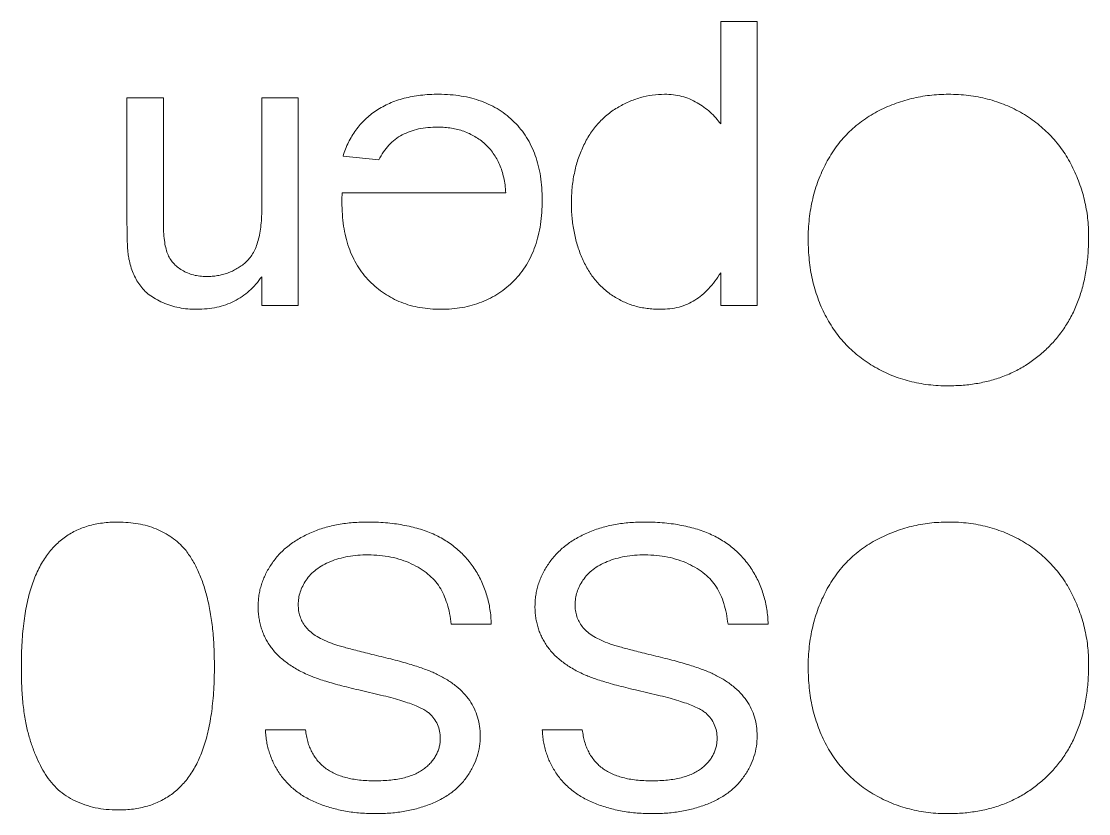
# Model space of a CAD drawing. Header units: inches. Extents: x -9 to 9, y -9.9 to 12.5.
# Drawn here: x 1.2006 to 1.6795, y 9.8938 to 10.249 of the extents above; entities that cross this region are included whole.
import ezdxf

# ---------------------------------------------------------------- set-up
doc = ezdxf.new("R2010")
doc.units = ezdxf.units.IN
doc.header["$MEASUREMENT"] = 0

msp = doc.modelspace()

# ---------------------------------------------------------------- linework, layer by layer
at = {"color": 7, "linetype": 'Continuous', "lineweight": 15}
for p, q in [((1.51443, 10.20301), (1.51443, 10.24903)), ((1.51443, 10.24903), (1.53078, 10.24903)), ((1.53078, 10.24903), (1.53078, 10.12154)), ((1.24802, 10.1577), (1.24802, 10.2147)), ((1.24802, 10.2147), (1.26436, 10.2147)), ((1.26436, 10.2147), (1.26436, 10.15908)), ((1.30849, 10.16475), (1.30849, 10.2147)), ((1.30849, 10.2147), (1.32484, 10.2147)), ((1.32484, 10.2147), (1.32484, 10.12154)), ((1.361, 10.18692), (1.34496, 10.18855)), ((1.34453, 10.17221), (1.418, 10.17221)), ((1.30849, 10.12154), (1.30849, 10.13454)), ((1.51443, 10.12154), (1.51443, 10.13633)), ((1.32484, 10.12154), (1.30849, 10.12154)), ((1.53078, 10.12154), (1.51443, 10.12154)), ((1.41146, 9.97875), (1.39349, 9.97875)), ((1.53568, 9.97875), (1.5177, 9.97875)), ((1.31013, 9.93135), (1.32811, 9.93135)), ((1.43435, 9.93135), (1.45233, 9.93135))]:
    msp.add_line(p, q, dxfattribs=at)
for points, knots in [([(1.34496, 10.18855), (1.34532, 10.18963), (1.34602, 10.19176), (1.34737, 10.19478), (1.3489, 10.19763), (1.35067, 10.2003), (1.35267, 10.20278), (1.35486, 10.20509), (1.35729, 10.2072), (1.35992, 10.20911), (1.36275, 10.21082), (1.36578, 10.21231), (1.36899, 10.21356), (1.3724, 10.21458), (1.376, 10.21537), (1.37979, 10.21592), (1.38376, 10.2163), (1.38648, 10.21633), (1.38787, 10.21634)], [0, 0, 0, 0, 0.061746, 0.121405, 0.179781, 0.237523, 0.29511, 0.352702, 0.410413, 0.46936, 0.529344, 0.590175, 0.652291, 0.716546, 0.783338, 0.852563, 0.924565, 1, 1, 1, 1]), ([(1.38787, 10.21634), (1.38961, 10.2163), (1.393, 10.21622), (1.39795, 10.21562), (1.40263, 10.21467), (1.40704, 10.21331), (1.41117, 10.21154), (1.41502, 10.20939), (1.41859, 10.20685), (1.42187, 10.20393), (1.42482, 10.20066), (1.42737, 10.19704), (1.42954, 10.19312), (1.4313, 10.18888), (1.43268, 10.18433), (1.43363, 10.17946), (1.43423, 10.17429), (1.43431, 10.17074), (1.43435, 10.16891)], [0, 0, 0, 0, 0.069269, 0.135217, 0.198632, 0.259375, 0.318807, 0.377138, 0.435039, 0.493196, 0.55158, 0.610231, 0.669155, 0.729837, 0.792949, 0.85836, 0.92734, 1, 1, 1, 1]), ([(1.44742, 10.16743), (1.44743, 10.1686), (1.44746, 10.1709), (1.44773, 10.17431), (1.44812, 10.17763), (1.44873, 10.18087), (1.44945, 10.18401), (1.45035, 10.18708), (1.45143, 10.19004), (1.45267, 10.19292), (1.45407, 10.19567), (1.4556, 10.19827), (1.45732, 10.20069), (1.45916, 10.20295), (1.46116, 10.20505), (1.46331, 10.20699), (1.46559, 10.20877), (1.46884, 10.21084), (1.47305, 10.21302), (1.47832, 10.21495), (1.48373, 10.21611), (1.48739, 10.21626), (1.48923, 10.21634)], [0, 0, 0, 0, 0.0485688, 0.0958412, 0.142265, 0.1876612, 0.2327967, 0.2767605, 0.3204864, 0.3641405, 0.407097, 0.4487348, 0.4899373, 0.5302367, 0.5703486, 0.610498, 0.6504121, 0.6909166, 0.7706511, 0.8475652, 0.923612, 1, 1, 1, 1]), ([(1.48923, 10.21634), (1.49055, 10.2163), (1.49315, 10.21622), (1.49693, 10.21547), (1.50052, 10.21431), (1.50386, 10.21263), (1.50692, 10.2106), (1.50973, 10.20833), (1.51227, 10.20582), (1.51371, 10.20394), (1.51443, 10.20301)], [0, 0, 0, 0, 0.1338459, 0.2628486, 0.3890675, 0.5151362, 0.6389896, 0.7609687, 0.8804455, 1, 1, 1, 1]), ([(1.55366, 10.15117), (1.55368, 10.15275), (1.55373, 10.15588), (1.55412, 10.1605), (1.55477, 10.16499), (1.55562, 10.16937), (1.55679, 10.17361), (1.55815, 10.17774), (1.55983, 10.18172), (1.5617, 10.18557), (1.56382, 10.18924), (1.56614, 10.19271), (1.56871, 10.19593), (1.57147, 10.19893), (1.57444, 10.20169), (1.57762, 10.20424), (1.58103, 10.20653), (1.58461, 10.20859), (1.58835, 10.2104), (1.59217, 10.21198), (1.59606, 10.21334), (1.60003, 10.21444), (1.60407, 10.21528), (1.60818, 10.2159), (1.61236, 10.21626), (1.61517, 10.21631), (1.61659, 10.21634)], [0, 0, 0, 0, 0.046661, 0.092208, 0.136539, 0.180262, 0.223393, 0.265979, 0.30836, 0.350531, 0.392212, 0.43304, 0.47338, 0.513311, 0.553057, 0.592849, 0.633121, 0.6739, 0.714613, 0.755316, 0.795685, 0.836024, 0.876502, 0.917075, 0.958352, 1, 1, 1, 1]), ([(1.61659, 10.21634), (1.61812, 10.21632), (1.62114, 10.21628), (1.62561, 10.21584), (1.62995, 10.21519), (1.63418, 10.21425), (1.63828, 10.21301), (1.64226, 10.21154), (1.64612, 10.20979), (1.64982, 10.20778), (1.65337, 10.20554), (1.6567, 10.20308), (1.6598, 10.20041), (1.66269, 10.19756), (1.66535, 10.1945), (1.66782, 10.19128), (1.67003, 10.18783), (1.67202, 10.1842), (1.67377, 10.18046), (1.6753, 10.17665), (1.67662, 10.17279), (1.67765, 10.16885), (1.67852, 10.16488), (1.67909, 10.16085), (1.67943, 10.15676), (1.67948, 10.15403), (1.67951, 10.15265)], [0, 0, 0, 0, 0.045873, 0.090387, 0.134198, 0.177276, 0.219831, 0.26223, 0.304186, 0.346475, 0.388386, 0.429555, 0.470201, 0.510732, 0.550993, 0.591347, 0.632261, 0.673534, 0.714903, 0.755823, 0.796425, 0.837024, 0.877395, 0.91807, 0.958711, 1, 1, 1, 1]), ([(1.38756, 10.20163), (1.38605, 10.20158), (1.38313, 10.20149), (1.37891, 10.20087), (1.37505, 10.19976), (1.3715, 10.19824), (1.3683, 10.19619), (1.36547, 10.1936), (1.36298, 10.19049), (1.36167, 10.18813), (1.361, 10.18692)], [0, 0, 0, 0, 0.1406574, 0.2723195, 0.3961618, 0.5148621, 0.6308816, 0.748866, 0.8708301, 1, 1, 1, 1]), ([(1.418, 10.17221), (1.4179, 10.17336), (1.4177, 10.17561), (1.41711, 10.17888), (1.4163, 10.18194), (1.41526, 10.18479), (1.41395, 10.18742), (1.41243, 10.18986), (1.41067, 10.19209), (1.40866, 10.19407), (1.4065, 10.19587), (1.40416, 10.19739), (1.40172, 10.19872), (1.39914, 10.19978), (1.39643, 10.20061), (1.39359, 10.20119), (1.39062, 10.20155), (1.38859, 10.2016), (1.38756, 10.20163)], [0, 0, 0, 0, 0.073285, 0.143507, 0.210045, 0.273938, 0.335999, 0.395924, 0.455882, 0.515444, 0.574901, 0.633757, 0.691977, 0.75104, 0.810311, 0.871519, 0.934609, 1, 1, 1, 1]), ([(1.34445, 10.16802), (1.34446, 10.1686), (1.34448, 10.17), (1.34451, 10.17139), (1.34453, 10.17221)], [0, 0, 0, 0, 0.4146077, 1, 1, 1, 1]), ([(1.38881, 10.11991), (1.38722, 10.11995), (1.3841, 10.12002), (1.37952, 10.12063), (1.37516, 10.12158), (1.37103, 10.12297), (1.36713, 10.12477), (1.36346, 10.12695), (1.36001, 10.12953), (1.3568, 10.13248), (1.35389, 10.13579), (1.35133, 10.13944), (1.34923, 10.14344), (1.34743, 10.14773), (1.34611, 10.15236), (1.34513, 10.15729), (1.34458, 10.16255), (1.34449, 10.16616), (1.34445, 10.16802)], [0, 0, 0, 0, 0.064676, 0.126693, 0.186885, 0.245564, 0.303388, 0.360871, 0.418646, 0.477825, 0.537571, 0.597386, 0.65814, 0.720578, 0.785747, 0.853378, 0.924621, 1, 1, 1, 1]), ([(1.43435, 10.16891), (1.43431, 10.16702), (1.43423, 10.16335), (1.43364, 10.158), (1.43264, 10.15298), (1.43129, 10.14826), (1.42948, 10.14389), (1.42731, 10.13982), (1.42471, 10.1361), (1.42175, 10.13272), (1.41845, 10.12974), (1.41495, 10.12706), (1.41115, 10.12487), (1.40714, 10.12305), (1.40288, 10.12164), (1.3984, 10.12061), (1.39368, 10.12003), (1.39046, 10.11995), (1.38881, 10.11991)], [0, 0, 0, 0, 0.075059, 0.145767, 0.213291, 0.278084, 0.340203, 0.400824, 0.460531, 0.519906, 0.578978, 0.636892, 0.694436, 0.752656, 0.811423, 0.872078, 0.934732, 1, 1, 1, 1]), ([(1.48721, 10.11991), (1.48622, 10.11993), (1.48427, 10.11997), (1.48138, 10.12026), (1.47859, 10.12071), (1.47589, 10.12138), (1.47328, 10.12225), (1.47075, 10.12329), (1.46831, 10.12453), (1.46597, 10.12595), (1.46376, 10.12757), (1.46164, 10.1293), (1.4597, 10.13123), (1.45788, 10.1333), (1.45622, 10.13553), (1.45471, 10.13792), (1.45334, 10.14047), (1.45166, 10.14406), (1.44993, 10.14881), (1.4485, 10.1548), (1.44756, 10.16103), (1.44747, 10.16528), (1.44742, 10.16743)], [0, 0, 0, 0, 0.042537, 0.084144, 0.124631, 0.164274, 0.203676, 0.242946, 0.281953, 0.321424, 0.360789, 0.399829, 0.438959, 0.478434, 0.518233, 0.558596, 0.600245, 0.642709, 0.729313, 0.817221, 0.907194, 1, 1, 1, 1]), ([(1.28375, 10.13462), (1.28457, 10.13464), (1.28621, 10.13468), (1.28861, 10.13495), (1.29092, 10.13549), (1.29316, 10.13613), (1.2953, 10.13704), (1.29736, 10.13811), (1.29933, 10.1394), (1.30121, 10.14088), (1.30297, 10.14263), (1.30446, 10.14477), (1.30572, 10.14725), (1.30673, 10.15007), (1.30755, 10.15324), (1.30808, 10.15678), (1.30846, 10.16065), (1.30848, 10.16335), (1.30849, 10.16475)], [0, 0, 0, 0, 0.055577, 0.109757, 0.162536, 0.214518, 0.266613, 0.318338, 0.370897, 0.424272, 0.478921, 0.537218, 0.598921, 0.665389, 0.738701, 0.8187, 0.905514, 1, 1, 1, 1]), ([(1.24889, 10.14243), (1.24882, 10.14283), (1.24866, 10.14369), (1.24849, 10.14508), (1.24834, 10.14669), (1.24821, 10.1485), (1.24815, 10.15051), (1.24805, 10.15272), (1.24805, 10.15514), (1.24803, 10.15683), (1.24802, 10.1577)], [0, 0, 0, 0, 0.079499, 0.170296, 0.275822, 0.394506, 0.526332, 0.669822, 0.828242, 1, 1, 1, 1]), ([(1.26436, 10.15908), (1.26438, 10.1576), (1.26439, 10.15483), (1.26476, 10.15099), (1.26528, 10.14772), (1.2661, 10.14498), (1.26724, 10.14265), (1.26872, 10.14063), (1.27055, 10.13885), (1.27274, 10.13736), (1.27519, 10.13613), (1.27786, 10.13523), (1.28074, 10.13472), (1.28272, 10.13465), (1.28375, 10.13462)], [0, 0, 0, 0, 0.123561, 0.2305137, 0.322018, 0.399267, 0.4681634, 0.5367482, 0.6070352, 0.6804918, 0.7566898, 0.8345917, 0.9146632, 1, 1, 1, 1]), ([(1.67951, 10.15265), (1.67946, 10.15009), (1.67935, 10.14511), (1.67853, 10.13785), (1.67716, 10.13103), (1.67525, 10.12463), (1.67277, 10.11865), (1.66972, 10.1131), (1.66611, 10.10799), (1.66201, 10.10331), (1.65743, 10.09917), (1.65254, 10.09551), (1.64732, 10.09243), (1.64177, 10.08991), (1.6359, 10.08797), (1.6297, 10.08661), (1.6232, 10.08574), (1.61875, 10.08563), (1.61648, 10.08558)], [0, 0, 0, 0, 0.073828, 0.143868, 0.210619, 0.274572, 0.33664, 0.397289, 0.457126, 0.517068, 0.576606, 0.635137, 0.69313, 0.751462, 0.810799, 0.871537, 0.934528, 1, 1, 1, 1]), ([(1.61648, 10.08558), (1.61499, 10.08561), (1.61202, 10.08566), (1.60762, 10.08604), (1.60334, 10.08671), (1.59917, 10.08763), (1.59511, 10.0888), (1.59115, 10.09024), (1.58732, 10.09195), (1.58363, 10.09392), (1.58009, 10.0961), (1.57675, 10.09851), (1.57363, 10.10112), (1.57071, 10.10393), (1.56802, 10.10695), (1.56556, 10.11019), (1.56332, 10.11363), (1.5613, 10.11728), (1.55949, 10.12106), (1.55792, 10.12499), (1.55664, 10.12905), (1.55552, 10.13323), (1.55469, 10.13754), (1.55411, 10.14198), (1.55374, 10.14653), (1.55369, 10.14961), (1.55366, 10.15117)], [0, 0, 0, 0, 0.044046, 0.087236, 0.129516, 0.171274, 0.21268, 0.253672, 0.294769, 0.335839, 0.376728, 0.41686, 0.45664, 0.496269, 0.535782, 0.575409, 0.615721, 0.656371, 0.69766, 0.738864, 0.780635, 0.822805, 0.86588, 0.909539, 0.954204, 1, 1, 1, 1]), ([(1.27933, 10.11991), (1.27797, 10.11994), (1.27531, 10.12), (1.2714, 10.12058), (1.26766, 10.12152), (1.26413, 10.12284), (1.26091, 10.12447), (1.25803, 10.12628), (1.25564, 10.12843), (1.25366, 10.13079), (1.25208, 10.1334), (1.25071, 10.13618), (1.24963, 10.13922), (1.24914, 10.14134), (1.24889, 10.14243)], [0, 0, 0, 0, 0.097966, 0.192504, 0.285214, 0.376566, 0.464105, 0.545546, 0.622274, 0.695254, 0.767679, 0.842285, 0.919383, 1, 1, 1, 1]), ([(1.30849, 10.13454), (1.30764, 10.13338), (1.30595, 10.13108), (1.30297, 10.12809), (1.29971, 10.12556), (1.29619, 10.12347), (1.29236, 10.12188), (1.28826, 10.12074), (1.28388, 10.12003), (1.28087, 10.11995), (1.27933, 10.11991)], [0, 0, 0, 0, 0.1272317, 0.2508137, 0.3705456, 0.4899246, 0.6102845, 0.7349543, 0.864067, 1, 1, 1, 1]), ([(1.51443, 10.13633), (1.51357, 10.13502), (1.51191, 10.1325), (1.50909, 10.12914), (1.50611, 10.12629), (1.50293, 10.12394), (1.49947, 10.12212), (1.49568, 10.12082), (1.49155, 10.12004), (1.48869, 10.11995), (1.48721, 10.11991)], [0, 0, 0, 0, 0.140106, 0.270819, 0.392978, 0.509442, 0.62429, 0.743188, 0.867582, 1, 1, 1, 1]), ([(1.20062, 9.96), (1.20063, 9.96181), (1.20066, 9.96536), (1.20091, 9.97053), (1.20124, 9.97546), (1.20179, 9.98013), (1.20243, 9.98455), (1.20329, 9.98872), (1.20424, 9.99263), (1.20537, 9.99629), (1.20665, 9.99971), (1.20809, 10.0029), (1.20962, 10.00591), (1.21138, 10.00864), (1.21324, 10.01119), (1.21526, 10.01352), (1.21744, 10.01562), (1.21978, 10.0175), (1.22225, 10.01916), (1.22488, 10.02061), (1.22767, 10.02179), (1.23062, 10.0228), (1.23373, 10.02356), (1.23699, 10.02412), (1.24041, 10.02446), (1.24274, 10.02449), (1.24393, 10.02451)], [0, 0, 0, 0, 0.061585, 0.12033, 0.175984, 0.229237, 0.279813, 0.327893, 0.373469, 0.416723, 0.457801, 0.497399, 0.535545, 0.572197, 0.607758, 0.642596, 0.676741, 0.710468, 0.744225, 0.777865, 0.812182, 0.847288, 0.883328, 0.920876, 0.959509, 1, 1, 1, 1]), ([(1.24393, 10.02451), (1.24549, 10.02447), (1.24854, 10.02438), (1.25298, 10.02383), (1.25715, 10.02285), (1.26108, 10.02153), (1.26475, 10.01978), (1.26815, 10.01765), (1.27133, 10.01516), (1.27318, 10.01321), (1.27412, 10.01223)], [0, 0, 0, 0, 0.139151, 0.271631, 0.398776, 0.520815, 0.641104, 0.760199, 0.878601, 1, 1, 1, 1]), ([(1.30686, 9.98669), (1.30688, 9.98752), (1.30692, 9.98919), (1.30722, 9.99166), (1.30766, 9.9941), (1.30835, 9.99649), (1.30918, 9.99886), (1.3102, 10.0012), (1.31145, 10.00347), (1.31284, 10.00572), (1.31442, 10.00788), (1.31616, 10.00993), (1.31808, 10.01185), (1.32017, 10.01364), (1.3224, 10.01533), (1.32483, 10.01686), (1.3274, 10.01829), (1.33107, 10.02003), (1.33593, 10.02186), (1.34213, 10.02336), (1.34866, 10.02436), (1.35314, 10.02446), (1.35543, 10.02451)], [0, 0, 0, 0, 0.036496, 0.07282, 0.108798, 0.144729, 0.181448, 0.218435, 0.256061, 0.294675, 0.333822, 0.37289, 0.412357, 0.452192, 0.493122, 0.534617, 0.577588, 0.621694, 0.711886, 0.804298, 0.899807, 1, 1, 1, 1]), ([(1.35543, 10.02451), (1.35689, 10.0245), (1.35974, 10.02448), (1.36394, 10.0242), (1.36795, 10.02381), (1.37179, 10.02323), (1.37544, 10.02246), (1.37892, 10.02154), (1.38221, 10.02047), (1.38533, 10.01922), (1.38827, 10.01779), (1.39104, 10.0162), (1.39366, 10.01443), (1.39611, 10.01248), (1.39842, 10.0104), (1.40053, 10.0081), (1.40252, 10.00568), (1.40429, 10.00307), (1.4059, 10.00035), (1.40731, 9.99753), (1.40852, 9.99461), (1.40949, 9.9916), (1.41034, 9.98852), (1.4109, 9.98534), (1.41134, 9.98208), (1.41142, 9.97986), (1.41146, 9.97875)], [0, 0, 0, 0, 0.053603, 0.1051, 0.154562, 0.202125, 0.24792, 0.292013, 0.334236, 0.375442, 0.415532, 0.454563, 0.49316, 0.531535, 0.569696, 0.607838, 0.646165, 0.684939, 0.723856, 0.762402, 0.801049, 0.840001, 0.878926, 0.918453, 0.958883, 1, 1, 1, 1]), ([(1.43108, 9.98669), (1.4311, 9.98752), (1.43114, 9.98919), (1.43143, 9.99166), (1.43188, 9.9941), (1.43257, 9.99649), (1.4334, 9.99886), (1.43442, 10.0012), (1.43567, 10.00347), (1.43706, 10.00572), (1.43864, 10.00788), (1.44038, 10.00993), (1.4423, 10.01185), (1.44438, 10.01364), (1.44662, 10.01533), (1.44905, 10.01686), (1.45162, 10.01829), (1.45528, 10.02003), (1.46015, 10.02186), (1.46635, 10.02336), (1.47288, 10.02436), (1.47736, 10.02446), (1.47965, 10.02451)], [0, 0, 0, 0, 0.036496, 0.07282, 0.108798, 0.144729, 0.181448, 0.218435, 0.256061, 0.294675, 0.333822, 0.37289, 0.412357, 0.452192, 0.493122, 0.534617, 0.577588, 0.621694, 0.711886, 0.804298, 0.899807, 1, 1, 1, 1]), ([(1.47965, 10.02451), (1.48111, 10.0245), (1.48396, 10.02448), (1.48815, 10.0242), (1.49217, 10.02381), (1.49601, 10.02323), (1.49966, 10.02246), (1.50313, 10.02154), (1.50643, 10.02047), (1.50955, 10.01922), (1.51248, 10.01779), (1.51526, 10.0162), (1.51788, 10.01443), (1.52032, 10.01248), (1.52264, 10.0104), (1.52475, 10.0081), (1.52674, 10.00568), (1.52851, 10.00307), (1.53012, 10.00035), (1.53153, 9.99753), (1.53274, 9.99461), (1.53371, 9.9916), (1.53456, 9.98852), (1.53512, 9.98534), (1.53556, 9.98208), (1.53564, 9.97986), (1.53568, 9.97875)], [0, 0, 0, 0, 0.053603, 0.1051, 0.154562, 0.202125, 0.24792, 0.292013, 0.334236, 0.375442, 0.415532, 0.454563, 0.49316, 0.531535, 0.569696, 0.607838, 0.646165, 0.684939, 0.723856, 0.762402, 0.801049, 0.840001, 0.878926, 0.918453, 0.958883, 1, 1, 1, 1]), ([(1.55366, 9.95934), (1.55368, 9.96092), (1.55373, 9.96405), (1.55412, 9.96867), (1.55477, 9.97316), (1.55562, 9.97754), (1.55679, 9.98178), (1.55815, 9.98591), (1.55983, 9.98989), (1.5617, 9.99374), (1.56382, 9.99741), (1.56614, 10.00088), (1.56871, 10.0041), (1.57147, 10.0071), (1.57444, 10.00986), (1.57762, 10.01241), (1.58103, 10.0147), (1.58461, 10.01676), (1.58835, 10.01857), (1.59217, 10.02015), (1.59606, 10.02151), (1.60003, 10.02261), (1.60407, 10.02345), (1.60818, 10.02407), (1.61236, 10.02443), (1.61517, 10.02448), (1.61659, 10.02451)], [0, 0, 0, 0, 0.046661, 0.092208, 0.136539, 0.180262, 0.223393, 0.265979, 0.30836, 0.350531, 0.392212, 0.43304, 0.47338, 0.513311, 0.553057, 0.592849, 0.633121, 0.6739, 0.714613, 0.755316, 0.795685, 0.836024, 0.876502, 0.917075, 0.958352, 1, 1, 1, 1]), ([(1.61659, 10.02451), (1.61812, 10.02449), (1.62114, 10.02445), (1.62561, 10.02401), (1.62995, 10.02337), (1.63418, 10.02242), (1.63828, 10.02118), (1.64226, 10.01971), (1.64612, 10.01796), (1.64982, 10.01595), (1.65337, 10.01371), (1.6567, 10.01126), (1.6598, 10.00859), (1.66269, 10.00573), (1.66535, 10.00267), (1.66782, 9.99945), (1.67003, 9.996), (1.67202, 9.99237), (1.67377, 9.98863), (1.6753, 9.98482), (1.67662, 9.98096), (1.67765, 9.97702), (1.67852, 9.97305), (1.67909, 9.96902), (1.67943, 9.96493), (1.67948, 9.9622), (1.67951, 9.96082)], [0, 0, 0, 0, 0.045873, 0.0903867, 0.134198, 0.1772759, 0.2198308, 0.2622299, 0.3041859, 0.3464754, 0.3883857, 0.4295547, 0.4702009, 0.510732, 0.5509932, 0.591347, 0.6322614, 0.6735343, 0.714903, 0.7558229, 0.7964252, 0.8370235, 0.877395, 0.91807, 0.9587106, 1, 1, 1, 1]), ([(1.27412, 10.01223), (1.27518, 10.01077), (1.27736, 10.00776), (1.28, 10.00266), (1.28226, 9.997), (1.28407, 9.99073), (1.28553, 9.98389), (1.28652, 9.97645), (1.28714, 9.96842), (1.28721, 9.96287), (1.28725, 9.96)], [0, 0, 0, 0, 0.098513, 0.202968, 0.313403, 0.431973, 0.559674, 0.696115, 0.842889, 1, 1, 1, 1]), ([(1.3562, 10.0098), (1.35465, 10.00977), (1.35163, 10.00972), (1.34726, 10.0091), (1.34314, 10.00821), (1.33936, 10.00688), (1.33593, 10.00524), (1.33294, 10.00329), (1.33039, 10.00106), (1.32838, 9.99854), (1.32682, 9.99588), (1.32567, 9.99315), (1.32498, 9.99037), (1.32489, 9.98849), (1.32484, 9.98756)], [0, 0, 0, 0, 0.1086824, 0.2116395, 0.3089186, 0.4030881, 0.4919585, 0.5747106, 0.6529076, 0.7280202, 0.7999658, 0.8684504, 0.9347367, 1, 1, 1, 1]), ([(1.39349, 9.97875), (1.39327, 9.98036), (1.39286, 9.98347), (1.39172, 9.98786), (1.39026, 9.99183), (1.38838, 9.99538), (1.38599, 9.99852), (1.38308, 10.00133), (1.37954, 10.00376), (1.37556, 10.00594), (1.37113, 10.00765), (1.36639, 10.0089), (1.36137, 10.00965), (1.35795, 10.00975), (1.3562, 10.0098)], [0, 0, 0, 0, 0.090199, 0.173491, 0.251118, 0.32393, 0.394973, 0.469035, 0.547563, 0.631781, 0.719906, 0.810184, 0.903182, 1, 1, 1, 1]), ([(1.48042, 10.0098), (1.47887, 10.00977), (1.47584, 10.00972), (1.47147, 10.0091), (1.46736, 10.00821), (1.46358, 10.00688), (1.46015, 10.00524), (1.45715, 10.00329), (1.45461, 10.00106), (1.45259, 9.99854), (1.45104, 9.99588), (1.44989, 9.99315), (1.4492, 9.99037), (1.4491, 9.98849), (1.44906, 9.98756)], [0, 0, 0, 0, 0.108682, 0.211639, 0.308919, 0.403088, 0.491959, 0.574711, 0.652908, 0.72802, 0.799966, 0.86845, 0.934737, 1, 1, 1, 1]), ([(1.5177, 9.97875), (1.51749, 9.98036), (1.51708, 9.98347), (1.51594, 9.98786), (1.51448, 9.99183), (1.5126, 9.99538), (1.51021, 9.99852), (1.50729, 10.00133), (1.50376, 10.00376), (1.49978, 10.00594), (1.49535, 10.00765), (1.4906, 10.0089), (1.48559, 10.00965), (1.48216, 10.00975), (1.48042, 10.0098)], [0, 0, 0, 0, 0.090199, 0.173491, 0.251118, 0.32393, 0.394973, 0.469035, 0.547563, 0.631781, 0.719906, 0.810184, 0.903182, 1, 1, 1, 1]), ([(1.32954, 9.95586), (1.3286, 9.95629), (1.32675, 9.95712), (1.32413, 9.95852), (1.32169, 9.96), (1.31945, 9.96157), (1.31741, 9.96323), (1.31554, 9.96496), (1.31386, 9.96679), (1.31238, 9.9687), (1.31108, 9.9707), (1.30994, 9.97276), (1.30901, 9.9749), (1.30819, 9.97711), (1.30763, 9.97941), (1.30719, 9.98177), (1.30689, 9.9842), (1.30687, 9.98585), (1.30686, 9.98669)], [0, 0, 0, 0, 0.0759072, 0.1490078, 0.2186909, 0.2852115, 0.3497433, 0.412201, 0.4724647, 0.5318207, 0.5901645, 0.6473239, 0.7047877, 0.7620191, 0.8201745, 0.8787462, 0.9386183, 1, 1, 1, 1]), ([(1.32484, 9.98756), (1.32488, 9.98663), (1.32495, 9.98482), (1.32559, 9.98222), (1.32659, 9.97979), (1.32805, 9.97753), (1.33003, 9.97543), (1.3326, 9.97353), (1.33575, 9.97179), (1.3381, 9.97084), (1.33934, 9.97034)], [0, 0, 0, 0, 0.114278, 0.223826, 0.330243, 0.439424, 0.55514, 0.686202, 0.833589, 1, 1, 1, 1]), ([(1.45376, 9.95586), (1.45281, 9.95629), (1.45096, 9.95712), (1.44834, 9.95852), (1.44591, 9.96), (1.44367, 9.96157), (1.44163, 9.96323), (1.43976, 9.96496), (1.43808, 9.96679), (1.4366, 9.9687), (1.4353, 9.9707), (1.43416, 9.97276), (1.43323, 9.9749), (1.43241, 9.97711), (1.43185, 9.97941), (1.43141, 9.98177), (1.43111, 9.9842), (1.43109, 9.98585), (1.43108, 9.98669)], [0, 0, 0, 0, 0.075907, 0.149008, 0.218691, 0.285211, 0.349743, 0.412201, 0.472465, 0.531821, 0.590164, 0.647324, 0.704788, 0.762019, 0.820174, 0.878746, 0.938618, 1, 1, 1, 1]), ([(1.44906, 9.98756), (1.44909, 9.98663), (1.44917, 9.98482), (1.4498, 9.98222), (1.45081, 9.97979), (1.45227, 9.97753), (1.45425, 9.97543), (1.45681, 9.97353), (1.45997, 9.97179), (1.46232, 9.97084), (1.46356, 9.97034)], [0, 0, 0, 0, 0.114278, 0.223826, 0.330243, 0.439424, 0.55514, 0.686202, 0.833589, 1, 1, 1, 1]), ([(1.33934, 9.97034), (1.33984, 9.97016), (1.34094, 9.96975), (1.34283, 9.96918), (1.34507, 9.96848), (1.34772, 9.96774), (1.35077, 9.96696), (1.3542, 9.9661), (1.35802, 9.96515), (1.36211, 9.96417), (1.36624, 9.96315), (1.37017, 9.96214), (1.37378, 9.96111), (1.37708, 9.96012), (1.38006, 9.95912), (1.38274, 9.95816), (1.38511, 9.95723), (1.38655, 9.95654), (1.38723, 9.95622)], [0, 0, 0, 0, 0.0315128, 0.0706134, 0.118127, 0.1727923, 0.2356147, 0.3067356, 0.3851669, 0.4719018, 0.5592544, 0.6405387, 0.7154137, 0.7842617, 0.8472665, 0.9043125, 0.954971, 1, 1, 1, 1]), ([(1.46356, 9.97034), (1.46405, 9.97016), (1.46516, 9.96975), (1.46704, 9.96918), (1.46929, 9.96848), (1.47194, 9.96774), (1.47498, 9.96696), (1.47842, 9.9661), (1.48224, 9.96515), (1.48633, 9.96417), (1.49046, 9.96315), (1.49439, 9.96214), (1.49799, 9.96111), (1.5013, 9.96012), (1.50428, 9.95912), (1.50696, 9.95816), (1.50933, 9.95723), (1.51077, 9.95654), (1.51145, 9.95622)], [0, 0, 0, 0, 0.0315128, 0.0706134, 0.118127, 0.1727923, 0.2356147, 0.3067356, 0.3851669, 0.4719018, 0.5592544, 0.6405387, 0.7154137, 0.7842617, 0.8472665, 0.9043125, 0.954971, 1, 1, 1, 1]), ([(1.24393, 9.89539), (1.24219, 9.89544), (1.23879, 9.89553), (1.23383, 9.8963), (1.22915, 9.89762), (1.22477, 9.89939), (1.22075, 9.90167), (1.21712, 9.90438), (1.21402, 9.90762), (1.21134, 9.9113), (1.20906, 9.91542), (1.20695, 9.91991), (1.20513, 9.92485), (1.20379, 9.92924), (1.20288, 9.93305), (1.20227, 9.93619), (1.20177, 9.93957), (1.20133, 9.94319), (1.20101, 9.94705), (1.20078, 9.95114), (1.20066, 9.95549), (1.20063, 9.95847), (1.20062, 9.96)], [0, 0, 0, 0, 0.059038, 0.115496, 0.170131, 0.223541, 0.275707, 0.326466, 0.376753, 0.42763, 0.480442, 0.536567, 0.59584, 0.658938, 0.69252, 0.728745, 0.767336, 0.808675, 0.852484, 0.898806, 0.947967, 1, 1, 1, 1]), ([(1.28725, 9.96), (1.28723, 9.95818), (1.28721, 9.95461), (1.28697, 9.94939), (1.2866, 9.94443), (1.28605, 9.93974), (1.28542, 9.9353), (1.28455, 9.93113), (1.28361, 9.92721), (1.28244, 9.92355), (1.28118, 9.92011), (1.27971, 9.91693), (1.27816, 9.91393), (1.27643, 9.91119), (1.27454, 9.90865), (1.27252, 9.90634), (1.27035, 9.90424), (1.26802, 9.90237), (1.26553, 9.90074), (1.26291, 9.8993), (1.26013, 9.89806), (1.25718, 9.89711), (1.25409, 9.89634), (1.25085, 9.89578), (1.24744, 9.89544), (1.24512, 9.89541), (1.24393, 9.89539)], [0, 0, 0, 0, 0.061826, 0.121103, 0.177312, 0.230524, 0.281346, 0.329389, 0.37493, 0.418236, 0.459553, 0.49924, 0.5371, 0.573968, 0.609269, 0.644271, 0.677981, 0.711682, 0.745252, 0.778867, 0.813272, 0.84826, 0.883992, 0.921226, 0.959829, 1, 1, 1, 1]), ([(1.38723, 9.95622), (1.38877, 9.95541), (1.39174, 9.95386), (1.39572, 9.95104), (1.39911, 9.94795), (1.40185, 9.94455), (1.40397, 9.94089), (1.40545, 9.93699), (1.40639, 9.9329), (1.4065, 9.93009), (1.40656, 9.92866)], [0, 0, 0, 0, 0.1465448, 0.2817118, 0.4094707, 0.5307543, 0.6482287, 0.764113, 0.8800504, 1, 1, 1, 1]), ([(1.51145, 9.95622), (1.51299, 9.95541), (1.51596, 9.95386), (1.51994, 9.95104), (1.52333, 9.94795), (1.52607, 9.94455), (1.52819, 9.94089), (1.52967, 9.93699), (1.53061, 9.9329), (1.53072, 9.93009), (1.53078, 9.92866)], [0, 0, 0, 0, 0.146545, 0.281712, 0.409471, 0.530754, 0.648229, 0.764113, 0.88005, 1, 1, 1, 1]), ([(1.61648, 9.89375), (1.61499, 9.89378), (1.61202, 9.89383), (1.60762, 9.89421), (1.60334, 9.89488), (1.59917, 9.8958), (1.59511, 9.89697), (1.59115, 9.89841), (1.58732, 9.90012), (1.58363, 9.90209), (1.58009, 9.90427), (1.57675, 9.90668), (1.57363, 9.90929), (1.57071, 9.9121), (1.56802, 9.91513), (1.56556, 9.91836), (1.56332, 9.92181), (1.5613, 9.92545), (1.55949, 9.92923), (1.55792, 9.93316), (1.55664, 9.93723), (1.55552, 9.9414), (1.55469, 9.94571), (1.55411, 9.95015), (1.55374, 9.9547), (1.55369, 9.95778), (1.55366, 9.95934)], [0, 0, 0, 0, 0.044046, 0.087236, 0.129516, 0.171274, 0.21268, 0.253672, 0.294769, 0.335839, 0.376728, 0.41686, 0.45664, 0.496269, 0.535782, 0.575409, 0.615721, 0.656371, 0.69766, 0.738864, 0.780635, 0.822805, 0.86588, 0.909539, 0.954204, 1, 1, 1, 1]), ([(1.67951, 9.96082), (1.67946, 9.95826), (1.67935, 9.95328), (1.67853, 9.94603), (1.67716, 9.9392), (1.67525, 9.9328), (1.67277, 9.92682), (1.66972, 9.92127), (1.66611, 9.91616), (1.66201, 9.91148), (1.65743, 9.90734), (1.65254, 9.90369), (1.64732, 9.9006), (1.64177, 9.89809), (1.6359, 9.89614), (1.6297, 9.89478), (1.6232, 9.89391), (1.61875, 9.89381), (1.61648, 9.89375)], [0, 0, 0, 0, 0.073828, 0.143868, 0.210619, 0.274572, 0.33664, 0.397289, 0.457126, 0.517068, 0.576606, 0.635137, 0.69313, 0.751462, 0.810799, 0.871537, 0.934528, 1, 1, 1, 1]), ([(1.3836, 9.93875), (1.38313, 9.93913), (1.38206, 9.93998), (1.38006, 9.94107), (1.3776, 9.94218), (1.37466, 9.9433), (1.37122, 9.94441), (1.36731, 9.94556), (1.3629, 9.9467), (1.35812, 9.9478), (1.35331, 9.94891), (1.34875, 9.95), (1.34457, 9.95104), (1.3408, 9.95206), (1.33742, 9.95305), (1.33444, 9.95402), (1.33184, 9.95493), (1.33027, 9.95557), (1.32954, 9.95586)], [0, 0, 0, 0, 0.032014, 0.071778, 0.119127, 0.174336, 0.237574, 0.30908, 0.38923, 0.477651, 0.566944, 0.649486, 0.724848, 0.793588, 0.855302, 0.910459, 0.958536, 1, 1, 1, 1]), ([(1.50782, 9.93875), (1.50734, 9.93913), (1.50628, 9.93998), (1.50428, 9.94107), (1.50182, 9.94218), (1.49887, 9.9433), (1.49544, 9.94441), (1.49153, 9.94556), (1.48711, 9.9467), (1.48234, 9.9478), (1.47753, 9.94891), (1.47296, 9.95), (1.46879, 9.95104), (1.46501, 9.95206), (1.46163, 9.95305), (1.45865, 9.95402), (1.45606, 9.95493), (1.45449, 9.95557), (1.45376, 9.95586)], [0, 0, 0, 0, 0.032014, 0.071778, 0.119127, 0.174336, 0.237574, 0.30908, 0.38923, 0.477651, 0.566944, 0.649486, 0.724848, 0.793588, 0.855302, 0.910459, 0.958536, 1, 1, 1, 1]), ([(1.38858, 9.92749), (1.38853, 9.92859), (1.38843, 9.93073), (1.38742, 9.93376), (1.38587, 9.93652), (1.38437, 9.938), (1.3836, 9.93875)], [0, 0, 0, 0, 0.25867, 0.503652, 0.74798, 1, 1, 1, 1]), ([(1.5128, 9.92749), (1.51275, 9.92859), (1.51265, 9.93073), (1.51164, 9.93376), (1.51009, 9.93652), (1.50858, 9.938), (1.50782, 9.93875)], [0, 0, 0, 0, 0.25867, 0.503652, 0.74798, 1, 1, 1, 1]), ([(1.35993, 9.89375), (1.35754, 9.89381), (1.3529, 9.89391), (1.34616, 9.89475), (1.33986, 9.89619), (1.33491, 9.89781), (1.33124, 9.89944), (1.32865, 9.90073), (1.32623, 9.90219), (1.324, 9.90381), (1.32188, 9.90551), (1.31997, 9.90739), (1.3182, 9.90938), (1.31662, 9.91151), (1.31519, 9.91373), (1.31394, 9.91603), (1.31285, 9.91839), (1.31198, 9.92084), (1.3112, 9.92336), (1.3107, 9.92596), (1.31029, 9.92863), (1.31018, 9.93043), (1.31013, 9.93135)], [0, 0, 0, 0, 0.102544, 0.199543, 0.291513, 0.379926, 0.422693, 0.464099, 0.504328, 0.543933, 0.582684, 0.620985, 0.659094, 0.697006, 0.734869, 0.772369, 0.809379, 0.846772, 0.884172, 0.922282, 0.960734, 1, 1, 1, 1]), ([(1.32811, 9.93135), (1.32824, 9.93043), (1.3285, 9.92865), (1.3291, 9.92606), (1.32993, 9.92365), (1.33092, 9.92141), (1.33212, 9.91935), (1.33355, 9.91748), (1.33513, 9.91575), (1.33693, 9.91422), (1.33894, 9.91285), (1.34118, 9.91167), (1.34364, 9.91069), (1.34632, 9.90986), (1.34923, 9.90924), (1.35236, 9.90877), (1.35571, 9.90853), (1.35802, 9.90849), (1.35921, 9.90846)], [0, 0, 0, 0, 0.064067, 0.125455, 0.184174, 0.240553, 0.295421, 0.349469, 0.40345, 0.457969, 0.513734, 0.571929, 0.633204, 0.697548, 0.766563, 0.839488, 0.917179, 1, 1, 1, 1]), ([(1.35921, 9.90846), (1.36045, 9.90847), (1.36284, 9.90849), (1.36629, 9.90879), (1.36948, 9.9092), (1.37242, 9.90982), (1.37509, 9.9106), (1.37753, 9.91154), (1.37968, 9.9127), (1.38158, 9.91399), (1.38322, 9.91544), (1.38465, 9.91694), (1.38587, 9.91851), (1.38685, 9.92017), (1.38761, 9.9219), (1.38818, 9.9237), (1.38853, 9.92557), (1.38857, 9.92684), (1.38858, 9.92749)], [0, 0, 0, 0, 0.09457, 0.18289, 0.265149, 0.341114, 0.412503, 0.478374, 0.540512, 0.599115, 0.654567, 0.707609, 0.757823, 0.806357, 0.854821, 0.902667, 0.950374, 1, 1, 1, 1]), ([(1.40656, 9.92866), (1.40649, 9.92708), (1.40636, 9.92394), (1.40523, 9.91932), (1.40346, 9.91486), (1.40137, 9.91136), (1.39938, 9.9087), (1.39773, 9.90677), (1.39586, 9.90502), (1.39388, 9.90333), (1.39169, 9.90185), (1.38938, 9.90043), (1.38687, 9.89918), (1.38332, 9.89764), (1.3786, 9.89607), (1.37265, 9.89472), (1.36639, 9.89392), (1.36211, 9.89381), (1.35993, 9.89375)], [0, 0, 0, 0, 0.072737, 0.144821, 0.217478, 0.293054, 0.331711, 0.370621, 0.409719, 0.449525, 0.490091, 0.531778, 0.574384, 0.618811, 0.709811, 0.803111, 0.899541, 1, 1, 1, 1]), ([(1.48415, 9.89375), (1.48176, 9.89381), (1.47712, 9.89391), (1.47037, 9.89475), (1.46408, 9.89619), (1.45913, 9.89781), (1.45546, 9.89944), (1.45287, 9.90073), (1.45045, 9.90219), (1.44822, 9.90381), (1.4461, 9.90551), (1.44419, 9.90739), (1.44241, 9.90938), (1.44084, 9.91151), (1.4394, 9.91373), (1.43816, 9.91603), (1.43706, 9.91839), (1.43619, 9.92084), (1.43542, 9.92336), (1.43491, 9.92596), (1.43451, 9.92863), (1.4344, 9.93043), (1.43435, 9.93135)], [0, 0, 0, 0, 0.102544, 0.199543, 0.291513, 0.379926, 0.422693, 0.464099, 0.504328, 0.543933, 0.582684, 0.620985, 0.659094, 0.697006, 0.734869, 0.772369, 0.809379, 0.846772, 0.884172, 0.922282, 0.960734, 1, 1, 1, 1]), ([(1.45233, 9.93135), (1.45246, 9.93043), (1.45271, 9.92865), (1.45332, 9.92606), (1.45414, 9.92365), (1.45514, 9.92141), (1.45634, 9.91935), (1.45776, 9.91748), (1.45935, 9.91575), (1.46115, 9.91422), (1.46316, 9.91285), (1.4654, 9.91167), (1.46786, 9.91069), (1.47054, 9.90986), (1.47344, 9.90924), (1.47657, 9.90877), (1.47993, 9.90853), (1.48224, 9.90849), (1.48343, 9.90846)], [0, 0, 0, 0, 0.064067, 0.125455, 0.184174, 0.240553, 0.295421, 0.349469, 0.40345, 0.457969, 0.513734, 0.571929, 0.633204, 0.697548, 0.766563, 0.839488, 0.917179, 1, 1, 1, 1]), ([(1.48343, 9.90846), (1.48467, 9.90847), (1.48705, 9.90849), (1.49051, 9.90879), (1.4937, 9.9092), (1.49664, 9.90982), (1.49931, 9.9106), (1.50175, 9.91154), (1.50389, 9.9127), (1.5058, 9.91399), (1.50743, 9.91544), (1.50887, 9.91694), (1.51009, 9.91851), (1.51107, 9.92017), (1.51183, 9.9219), (1.5124, 9.9237), (1.51275, 9.92557), (1.51278, 9.92684), (1.5128, 9.92749)], [0, 0, 0, 0, 0.09457, 0.18289, 0.265149, 0.341114, 0.412503, 0.478374, 0.540512, 0.599115, 0.654567, 0.707609, 0.757823, 0.806357, 0.854821, 0.902667, 0.950374, 1, 1, 1, 1]), ([(1.53078, 9.92866), (1.53071, 9.92708), (1.53058, 9.92394), (1.52945, 9.91932), (1.52767, 9.91486), (1.52559, 9.91136), (1.52359, 9.9087), (1.52195, 9.90677), (1.52008, 9.90502), (1.5181, 9.90333), (1.51591, 9.90185), (1.51359, 9.90043), (1.51109, 9.89918), (1.50754, 9.89764), (1.50282, 9.89607), (1.49687, 9.89472), (1.4906, 9.89392), (1.48633, 9.89381), (1.48415, 9.89375)], [0, 0, 0, 0, 0.072737, 0.144821, 0.217478, 0.293054, 0.331711, 0.370621, 0.409719, 0.449525, 0.490091, 0.531778, 0.574384, 0.618811, 0.709811, 0.803111, 0.899541, 1, 1, 1, 1])]:
    msp.add_open_spline(points, degree=3, knots=knots, dxfattribs=at)

doc.saveas('drawing.dxf')
